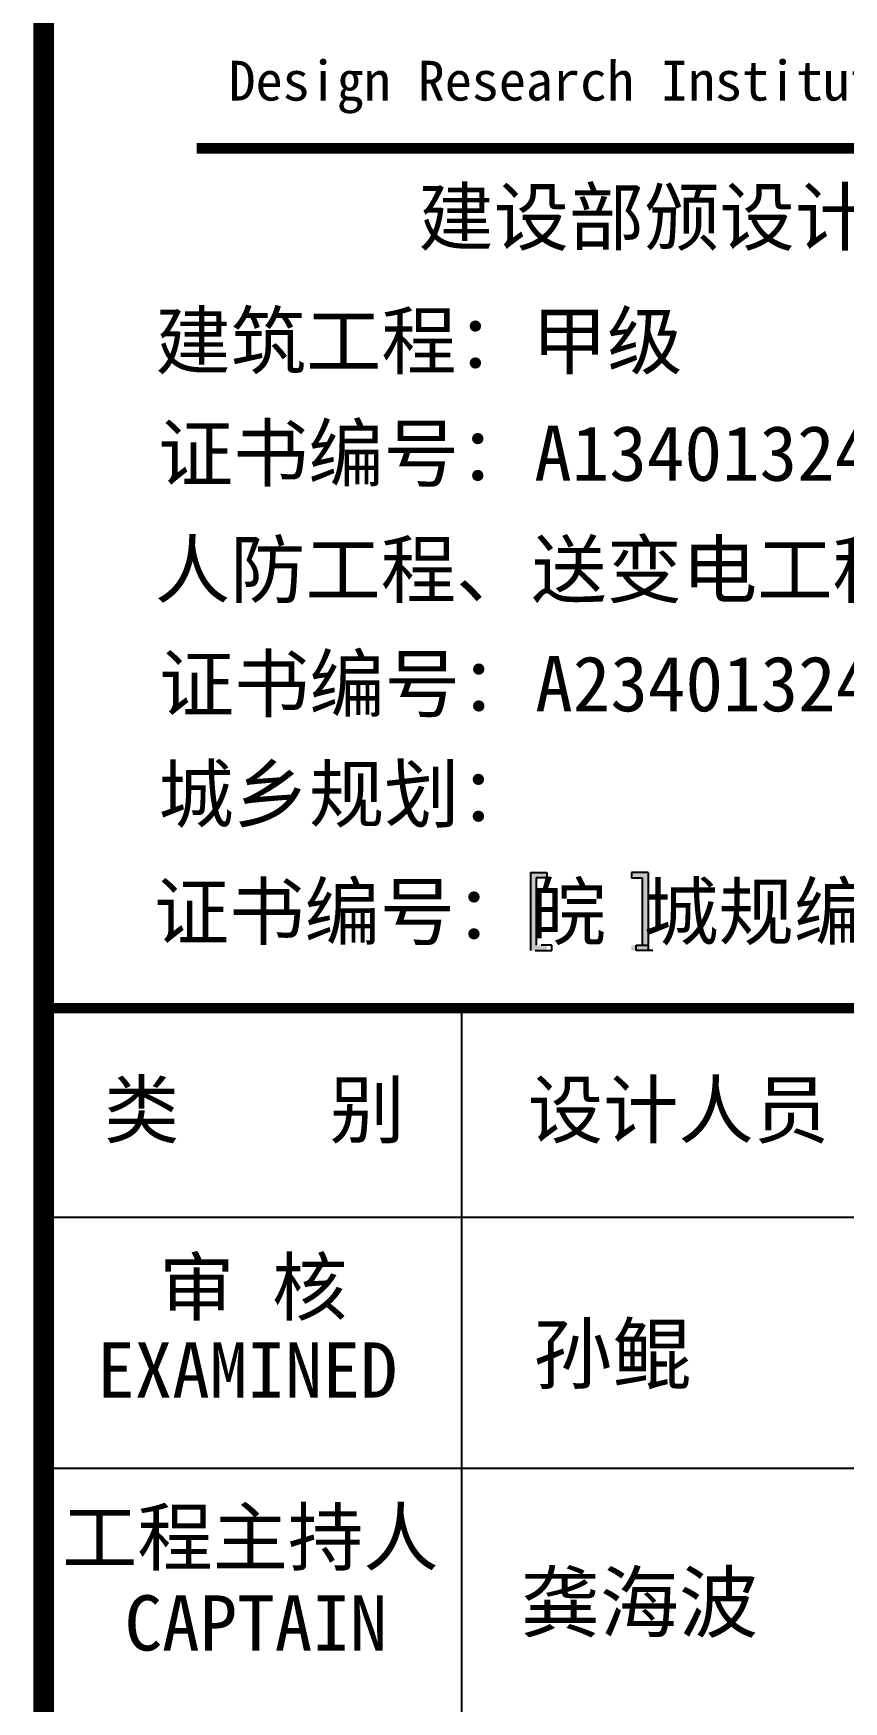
# Model space of a CAD drawing. Extents: x -17471 to 313636, y -71590 to 757901.
# Drawn here: x 264577 to 268437, y 601666 to 609612 of the extents above; entities that cross this region are included whole.
import ezdxf

# ---------------------------------------------------------------- set-up
doc = ezdxf.new("R2010")
doc.units = 0
doc.header["$LTSCALE"] = 1000
doc.header["$MEASUREMENT"] = 0
doc.layers.add('1505', color=2, linetype='Continuous')
doc.layers.add('图框', color=7, linetype='Continuous')
doc.styles.add('STYLE-黑体', font='simhei.ttf')
doc.styles.add('黑体', font='simhei.ttf', dxfattribs={"width": 0.6, "height": 4.3})

# ---------------------------------------------------------------- blocks, each defined once
blk = doc.blocks.new('A$C12B23ACB')
at = {"layer": '图框', "color": 4, "style": 'STYLE-黑体'}
for s, p in [('孙鲲', (509, -1183)), ('龚海波', (420, -2957))]:
    blk.add_text(s, height=414.1, dxfattribs=at).set_placement(p)
blk = doc.blocks.new('结构图签1')
at = {"layer": '图框'}
for points in [[(336107.1, 50269.3), (336158.4, 50269.3), (336158.4, 50294.9), (336134.7, 50294.9), (336079.5, 50294.9), (336079.5, 49922.5), (336134.7, 49922.5), (336158.4, 49922.5), (336158.4, 49948.2), (336107.1, 49948.2)], [(336612.1, 49948.2), (336560.8, 49948.2), (336560.8, 49922.5), (336584.5, 49922.5), (336639.7, 49922.5), (336639.7, 50294.9), (336584.5, 50294.9), (336560.8, 50294.9), (336560.8, 50269.3), (336612.1, 50269.3)]]:
    blk.add_hatch(color=4, dxfattribs=at).paths.add_polyline_path(points)
at = {"layer": '图框', "color": 4}
for p, q in [((336079.5, 50294.9), (336134.7, 50294.9)), ((336079.5, 50294.9), (336079.5, 49922.5)), ((336158.4, 50269.3), (336107.1, 50269.3)), ((336107.1, 50269.3), (336107.1, 49948.2)), ((336134.7, 50294.9), (336158.4, 50294.9)), ((336158.4, 50294.9), (336158.4, 50269.3)), ((336584.5, 50294.9), (336560.8, 50294.9)), ((336560.8, 50294.9), (336560.8, 50269.3)), ((336560.8, 50269.3), (336612.1, 50269.3)), ((336639.7, 50294.9), (336584.5, 50294.9)), ((336612.1, 50269.3), (336612.1, 49948.2)), ((336639.7, 50294.9), (336639.7, 49922.5)), ((336102.5, 49922.5), (336157.7, 49922.5)), ((336181.4, 49948.2), (336130.1, 49948.2)), ((336157.7, 49922.5), (336181.4, 49922.5)), ((336181.4, 49922.5), (336181.4, 49948.2)), ((336583.8, 49922.5), (336583.8, 49948.2)), ((336583.8, 49948.2), (336635.1, 49948.2)), ((336607.5, 49922.5), (336583.8, 49922.5)), ((336662.7, 49922.5), (336607.5, 49922.5))]:
    blk.add_line(p, q, dxfattribs=at)
at = {"layer": '图框', "color": 0}
for p, q in [((333761.4, 48652.6), (339770.6, 48652.6)), ((333761.4, 48652.6), (339770.6, 48652.6)), ((333761.4, 47457.4), (339770.6, 47457.4))]:
    blk.add_line(p, q, dxfattribs=at)
at = {"layer": '图框', "color": 4, "const_width": 98.6}
blk.add_lwpolyline([(333761.4, 58400), (339770.6, 58400), (339770.6, 1000), (333761.4, 1000)], close=True, dxfattribs=at)
at = {"layer": '图框', "color": 4, "const_width": 49.8}
blk.add_lwpolyline([(334490.1, 53744), (339470.1, 53744)], dxfattribs=at)
at = {"layer": '图框', "color": 0, "const_width": 50}
blk.add_lwpolyline([(333761.4, 49648.6), (339770.6, 49648.6), (339770.6, 39489.4), (333761.4, 39489.4)], close=True, dxfattribs=at)
at = {"layer": '图框', "color": 0}
for points in [[(335753.4, 48652.6), (335753.4, 49648.6)], [(335753.4, 42875.8), (335753.4, 48652.6)]]:
    blk.add_lwpolyline(points, dxfattribs=at)
at = {"layer": '1505', "xscale": 0.667, "yscale": 0.667, "zscale": 0.667}
blk.add_blockref('A$C12B23ACB', (335753.4, 48652.6), dxfattribs=at)
at = {"layer": '图框', "color": 4, "style": '黑体'}
for s, height, p in [(' Design Research Institute CO.,Ltd', 189.24, (334513.1, 53971.5)), ('建设部颁设计证书', 262.94, (335545.6, 53285.4)), (' 建筑工程：甲级', 262.94, (334114.3, 52696.1)), ('证书编号：A134013248', 262.944, (334304.5, 52160.3)), ('人防工程、送变电工程：乙级', 262.944, (334290.7, 51606.6)), ('证书编号：A234013245', 262.944, (334309.3, 51062.4)), ('城乡规划：', 262.94, (334307.4, 50537.1)), ('证书编号：皖 城规编(162037)', 262.944, (334286.4, 49977))]:
    blk.add_text(s, height=height, dxfattribs=at).set_placement(p)
at = {"layer": '图框', "color": 0, "style": 'STYLE-黑体'}
for s, p in [('类    别 ', (334048.6, 49033.4)), ('设计人员', (336067.2, 49033.4)), ('审 核', (334311.4, 48188.7)), ('EXAMINED ', (334015.7, 47793.8)), ('工程主持人', (333848.8, 46997.4)), ('CAPTAIN', (334146.2, 46589))]:
    blk.add_text(s, height=262.94, dxfattribs=at).set_placement(p)

msp = doc.modelspace()

# ---------------------------------------------------------------- block references
msp.add_blockref('结构图签1', (-69134.7, 555320.6))

doc.saveas('drawing.dxf')
